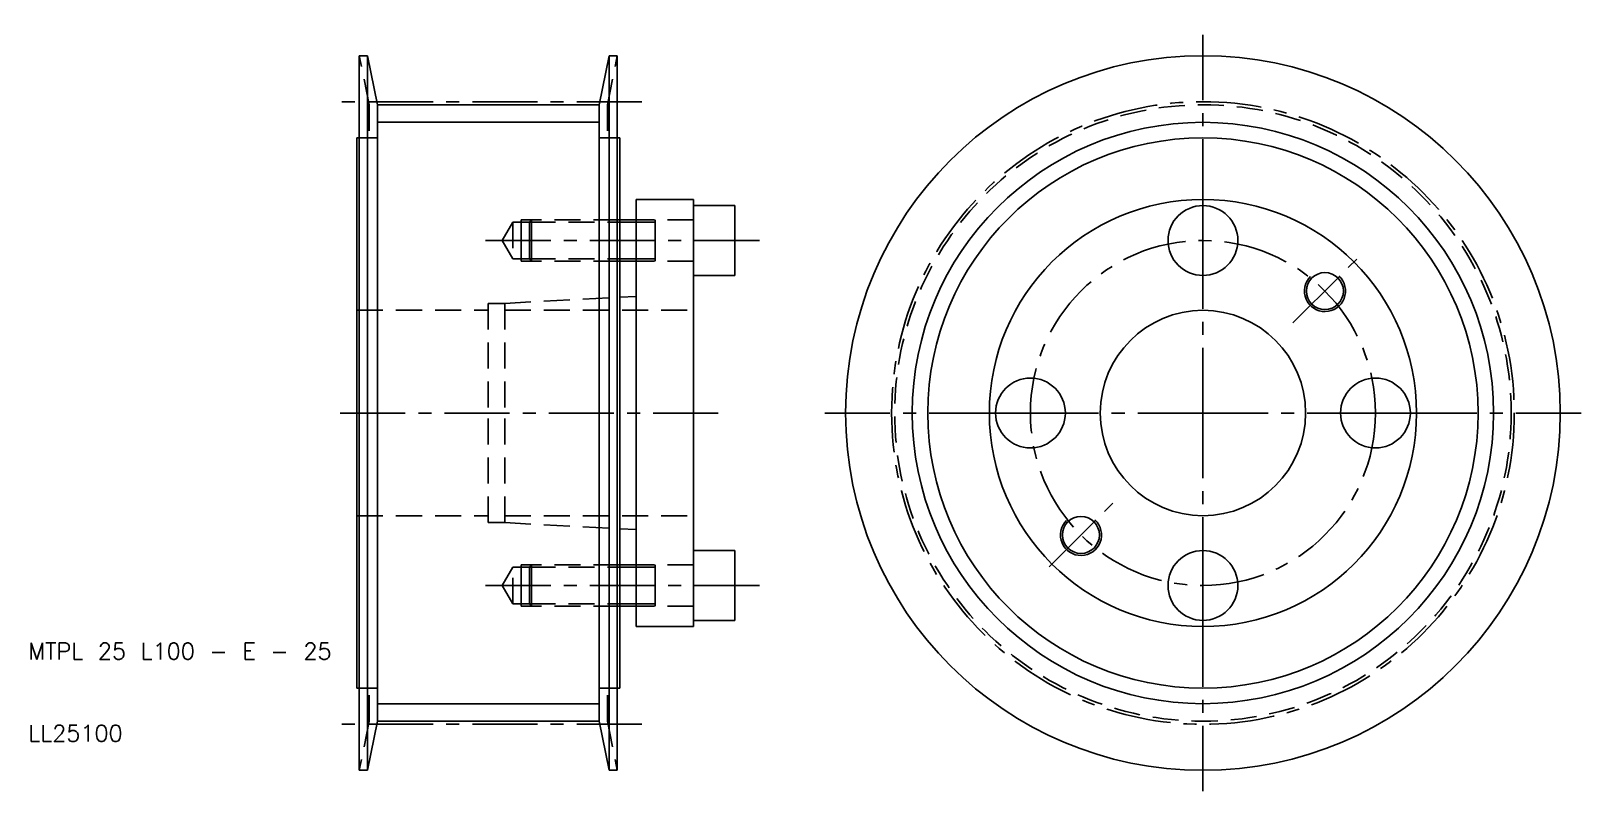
# Model space of a CAD drawing. Extents: x 10 to 200, y 4 to 96.
import ezdxf

# ---------------------------------------------------------------- set-up
doc = ezdxf.new("R2010")
doc.units = 0
doc.header["$LTSCALE"] = 0.25
doc.linetypes.add('CENTER', pattern=[50.8, 31.75, -6.35, 6.35, -6.35])
doc.linetypes.add('DASHED', pattern=[19.05, 12.7, -6.35])
doc.layers.get('0').update_dxf_attribs({"linetype": 'CONTINUOUS'})
doc.layers.add('CENTER', color=1, linetype='CENTER')
doc.styles.get("Standard").update_dxf_attribs({"font": 'txt.shx'})

msp = doc.modelspace()

# ---------------------------------------------------------------- linework, layer by layer
at = {"color": 3, "linetype": 'DASHED'}
for p, q in [((51.5, 87.52), (50.3, 93.5)), ((80.5, 87.52), (81.7, 93.5)), ((51.5, 87.52), (51.5, 83.5)), ((80.5, 87.52), (80.5, 83.5)), ((52.5, 83.5), (50.3, 83.5)), ((79.5, 83.5), (81.7, 83.5)), ((69, 73.25), (67.700962, 71)), ((71, 73.25), (69, 73.25)), ((69, 73.25), (69, 68.75)), ((71.25, 73.5), (70, 73.5)), ((70, 73.5), (70, 71)), ((71.25, 73.5), (71, 73.25)), ((71, 73.25), (82, 73.25)), ((71, 73.25), (71, 71)), ((82, 73.5), (71.25, 73.5)), ((71.25, 73.5), (71.25, 71)), ((91, 73.5), (84, 73.5)), ((84, 73.25), (86.333333, 73.25)), ((86.333333, 73.5), (86.333333, 71)), ((69, 68.75), (67.700962, 71)), ((70, 68.5), (70, 71)), ((71, 68.75), (71, 71)), ((71.25, 68.5), (71.25, 71)), ((86.333333, 68.5), (86.333333, 71)), ((71, 68.75), (69, 68.75)), ((71.25, 68.5), (70, 68.5)), ((71, 68.75), (82, 68.75)), ((71.25, 68.5), (71, 68.75)), ((82, 68.5), (71.25, 68.5)), ((84, 68.75), (86.333333, 68.75)), ((91, 68.5), (84, 68.5)), ((50, 62.5), (66, 62.5)), ((66, 63.35), (66, 50)), ((66, 63.35), (68, 63.35)), ((68, 63.35), (82, 64.09375)), ((68, 63.35), (68, 50)), ((68, 62.5), (91, 62.5)), ((66, 36.65), (66, 50)), ((68, 36.65), (68, 50)), ((50, 37.5), (66, 37.5)), ((66, 36.65), (68, 36.65)), ((68, 37.5), (91, 37.5)), ((68, 36.65), (82, 35.90625)), ((69, 31.25), (67.700962, 29)), ((71, 31.25), (69, 31.25)), ((69, 26.75), (69, 31.25)), ((71.25, 31.5), (70, 31.5)), ((70, 31.5), (70, 29)), ((71.25, 31.5), (71, 31.25)), ((71, 31.25), (82, 31.25)), ((71, 31.25), (71, 29)), ((82, 31.5), (71.25, 31.5)), ((71.25, 31.5), (71.25, 29)), ((91, 31.5), (84, 31.5)), ((84, 31.25), (86.333333, 31.25)), ((86.333333, 31.5), (86.333333, 29)), ((69, 26.75), (67.700962, 29)), ((70, 26.5), (70, 29)), ((71, 26.75), (71, 29)), ((71.25, 26.5), (71.25, 29)), ((86.333333, 26.5), (86.333333, 29)), ((71, 26.75), (69, 26.75)), ((71.25, 26.5), (70, 26.5)), ((71, 26.75), (82, 26.75)), ((71.25, 26.5), (71, 26.75)), ((82, 26.5), (71.25, 26.5)), ((84, 26.75), (86.333333, 26.75)), ((91, 26.5), (84, 26.5)), ((52.5, 16.5), (50.3, 16.5)), ((51.5, 12.48), (51.5, 16.5)), ((79.5, 16.5), (81.7, 16.5)), ((80.5, 12.48), (80.5, 16.5)), ((51.5, 12.48), (50.3, 6.5)), ((80.5, 12.48), (81.7, 6.5))]:
    msp.add_line(p, q, dxfattribs=at)
for p, q in [((50.3, 93.5), (50.3, 83.5)), ((51.3, 93.5), (50.3, 93.5)), ((51.3, 93.5), (51.3, 6.5)), ((52.5, 87.52), (51.3, 93.5)), ((79.5, 87.52), (80.7, 93.5)), ((80.7, 93.5), (80.7, 6.5)), ((80.7, 93.5), (81.7, 93.5)), ((81.7, 93.5), (81.7, 83.5)), ((79.5, 87.52), (52.5, 87.52)), ((52.5, 87.52), (52.5, 83.5)), ((79.5, 87.52), (79.5, 83.5)), ((50, 83.5), (50, 50)), ((50.3, 83.5), (50, 83.5)), ((50.3, 83.5), (50.3, 50)), ((52.5, 83.5), (52.5, 16.5)), ((79.5, 83.5), (79.5, 16.5)), ((81.7, 83.5), (81.7, 50)), ((81.7, 83.5), (82, 83.5)), ((82, 83.5), (82, 73.5)), ((84, 76), (91, 76)), ((84, 76), (84, 73.5)), ((91, 76), (91, 75.25)), ((91, 75.25), (96, 75.25)), ((91, 75.25), (91, 66.75)), ((96, 75.25), (96, 71)), ((82, 73.5), (82, 68.5)), ((84, 73.5), (82, 73.5)), ((84, 73.5), (84, 68.5)), ((96, 66.75), (96, 71)), ((82, 68.5), (82, 64.09375)), ((84, 68.5), (82, 68.5)), ((84, 68.5), (84, 64.2)), ((91, 66.75), (91, 50)), ((91, 66.75), (96, 66.75)), ((84, 64.2), (82, 64.09375)), ((82, 64.09375), (82, 50)), ((84, 64.2), (84, 50)), ((50, 16.5), (50, 50)), ((50.3, 16.5), (50.3, 50)), ((81.7, 16.5), (81.7, 50)), ((82, 35.90625), (82, 50)), ((84, 35.8), (84, 50)), ((91, 33.25), (91, 50)), ((82, 31.5), (82, 35.90625)), ((84, 35.8), (82, 35.90625)), ((84, 31.5), (84, 35.8)), ((91, 24.75), (91, 33.25)), ((91, 33.25), (96, 33.25)), ((96, 33.25), (96, 29)), ((82, 26.5), (82, 31.5)), ((84, 31.5), (82, 31.5)), ((84, 26.5), (84, 31.5)), ((96, 24.75), (96, 29)), ((82, 16.5), (82, 26.5)), ((84, 26.5), (82, 26.5)), ((84, 24), (84, 26.5)), ((91, 24.75), (96, 24.75)), ((91, 24), (91, 24.75)), ((84, 24), (91, 24)), ((50.3, 16.5), (50, 16.5)), ((50.3, 6.5), (50.3, 16.5)), ((52.5, 12.48), (52.5, 16.5)), ((79.5, 12.48), (79.5, 16.5)), ((81.7, 6.5), (81.7, 16.5)), ((81.7, 16.5), (82, 16.5)), ((52.5, 12.48), (51.3, 6.5)), ((79.5, 12.48), (52.5, 12.48)), ((79.5, 12.48), (80.7, 6.5)), ((51.3, 6.5), (50.3, 6.5)), ((80.7, 6.5), (81.7, 6.5))]:
    msp.add_line(p, q)
at = {"color": 3}
for p, q in [((79.5, 85.39), (52.5, 85.39)), ((84, 73.25), (82, 73.25)), ((84, 68.75), (82, 68.75)), ((84, 31.25), (82, 31.25)), ((84, 26.75), (82, 26.75)), ((79.5, 14.61), (52.5, 14.61))]:
    msp.add_line(p, q, dxfattribs=at)
for centre, radius in [((153, 50), 43.5), ((153, 50), 33.5), ((153, 50), 26), ((153, 50), 26), ((153, 71), 4.25), ((167.849242, 64.849242), 2.25), ((153, 50), 12.5), ((132, 50), 4.25), ((174, 50), 4.25), ((138.150758, 35.150758), 2.25), ((153, 29), 4.25)]:
    msp.add_circle(centre, radius)
at = {"color": 3, "linetype": 'DASHED'}
msp.add_circle((153, 50), 37.52, dxfattribs=at)
at = {"color": 3}
msp.add_circle((153, 50), 35.39, dxfattribs=at)
for centre in [(167.849242, 64.849242), (138.150758, 35.150758)]:
    msp.add_arc(centre, 2.5, 135, 47, dxfattribs=at)
at = {"layer": 'CENTER', "color": 1, "linetype": 'CENTER'}
for p, q in [((153, 50), (153, 96.5)), ((84.7, 87.9), (47.3, 87.9)), ((153, 78.25), (153, 63.75)), ((99, 71), (64.700962, 71)), ((163.960155, 60.960155), (171.73833, 68.73833)), ((94, 50), (47, 50)), ((153, 50), (106.5, 50)), ((124.75, 50), (139.25, 50)), ((153, 50), (153, 3.5)), ((153, 50), (199.5, 50)), ((181.25, 50), (166.75, 50)), ((134.26167, 31.26167), (142.039845, 39.039845)), ((153, 21.75), (153, 36.25)), ((99, 29), (64.700962, 29)), ((84.7, 12.1), (47.3, 12.1))]:
    msp.add_line(p, q, dxfattribs=at)
for radius in [37.9, 21]:
    msp.add_circle((153, 50), radius, dxfattribs=at)

# ---------------------------------------------------------------- texts
for s, p in [('MTPL 25 L100 - E - 25', (10, 20)), ('LL25100', (10, 10))]:
    msp.add_text(s, height=2).set_placement(p)

doc.saveas('drawing.dxf')
